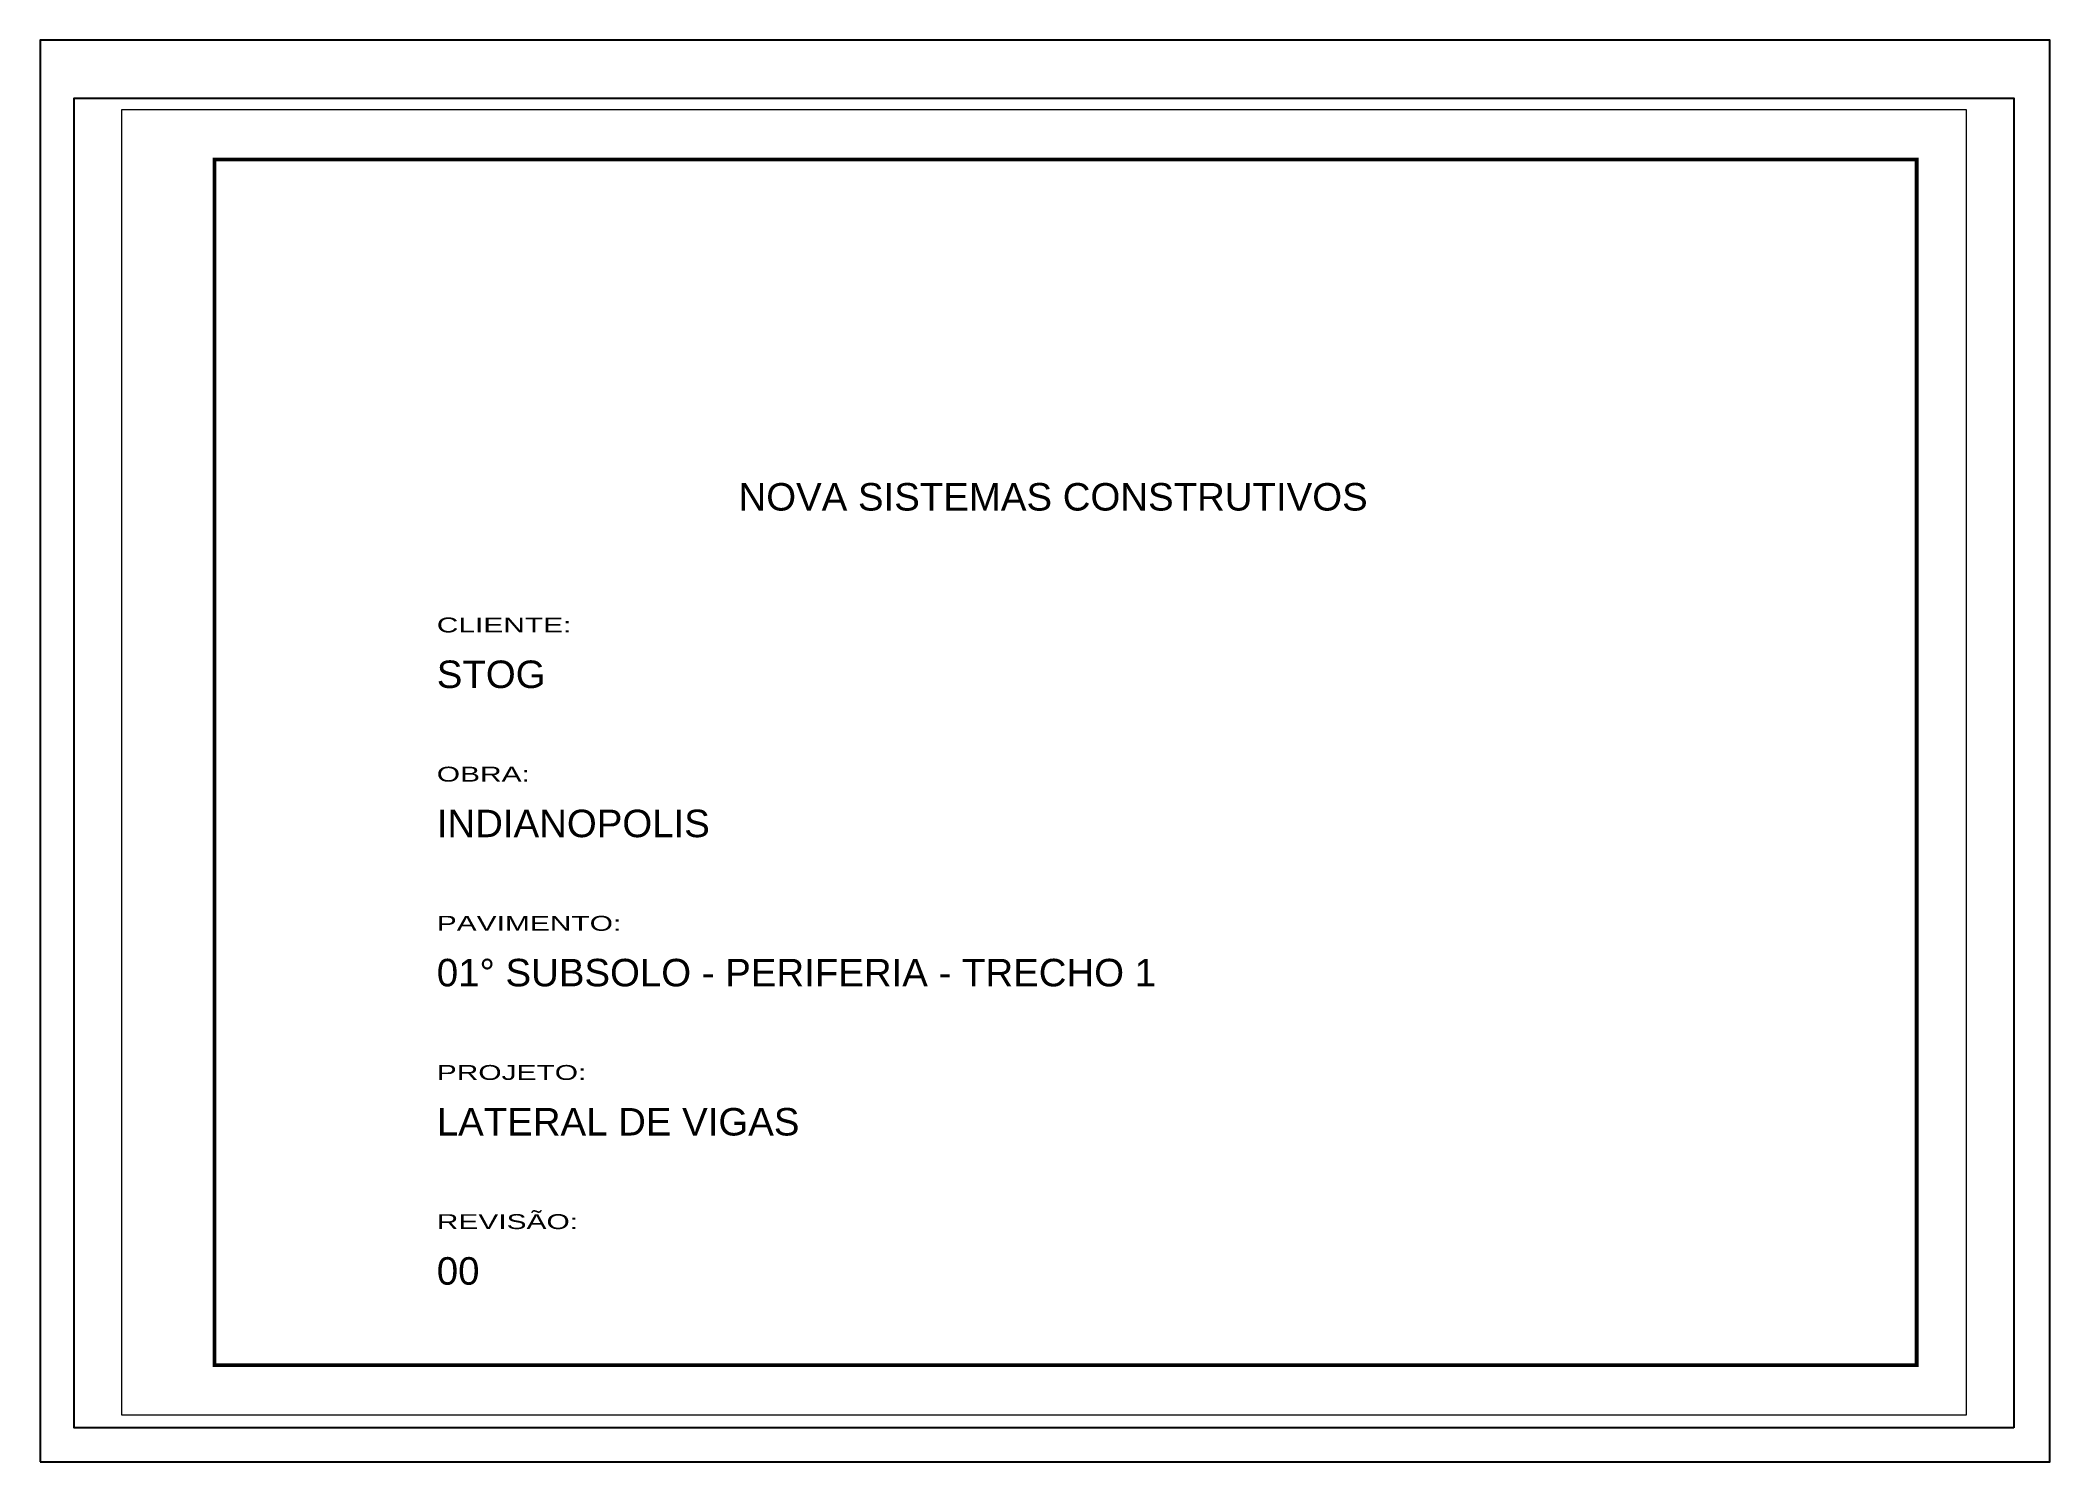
# Paper-space layout '01' of a CAD drawing. Extents: x 0 to 297, y 0 to 210.
# The model-space entities are those that its viewports show. They can reach past a viewport. Long polylines and large blocks are cut down to what shows.
import ezdxf

# ---------------------------------------------------------------- set-up
doc = ezdxf.new("R2010")
doc.units = 0
doc.layers.add('Folhas', color=255, linetype='Continuous', lineweight=9)
doc.styles.add('arial', font='arial.ttf')
doc.styles.add('Tecnologia', font='')
doc.styles.get('Tecnologia').set_extended_font_data('Forgotten Futurist')

msp = doc.modelspace()

# ---------------------------------------------------------------- linework, layer by layer
at = {"layer": 'Folhas'}
msp.add_lwpolyline([(0, 17060), (1485, 17060), (1485, 18110), (0, 18110)], close=True, dxfattribs=at)
at = {"layer": 'Folhas', "color": 30, "const_width": 3}
msp.add_lwpolyline([(75, 17100), (1445, 17100), (1445, 18070), (75, 18070)], close=True, dxfattribs=at)

# ---------------------------------------------------------------- texts
at = {"color": 0, "linetype": 'Continuous', "ltscale": 5, "style": 'arial'}
for s, height, p in [('NOVA SISTEMAS CONSTRUTIVOS', 22.1184, (496.74, 17787.57)), ('STOG', 22.118, (253.9, 17644.8)), ('INDIANOPOLIS', 22.1184, (253.9, 17524.8)), ('01° SUBSOLO - PERIFERIA - TRECHO 1', 22.1184, (253.9, 17404.8)), ('LATERAL DE VIGAS', 22.1184, (253.9, 17284.8)), ('00', 22.118, (253.9, 17164.8))]:
    msp.add_text(s, height=height, dxfattribs=at).set_placement(p)
at = {"layer": 'Folhas', "color": 30, "style": 'Tecnologia', "width": 1.5}
for s, p in [('CLIENTE:', (253.9, 17689.51)), ('OBRA:', (253.9, 17569.51)), ('PAVIMENTO:', (253.9, 17449.51)), ('PROJETO:', (253.9, 17329.51)), ('REVISÃO:', (253.9, 17209.51))]:
    msp.add_text(s, height=12, dxfattribs=at).set_placement(p)

psp = doc.layouts.new('01')

# ---------------------------------------------------------------- linework, layer by layer
for points in [[(0, 0), (297, 0), (297, 210), (0, 210)], [(291.7, 5), (5, 5), (5, 201.43), (291.7, 201.43)]]:
    psp.add_lwpolyline(points, close=True)

# ---------------------------------------------------------------- viewports
at = {"layer": 'Defpoints'}
psp.add_viewport(center=(148.35, 103.22), size=(286.7, 196.4325), view_center_point=(742.6, 17584.44), view_height=1069.7617, dxfattribs=at)

doc.saveas('drawing.dxf')
